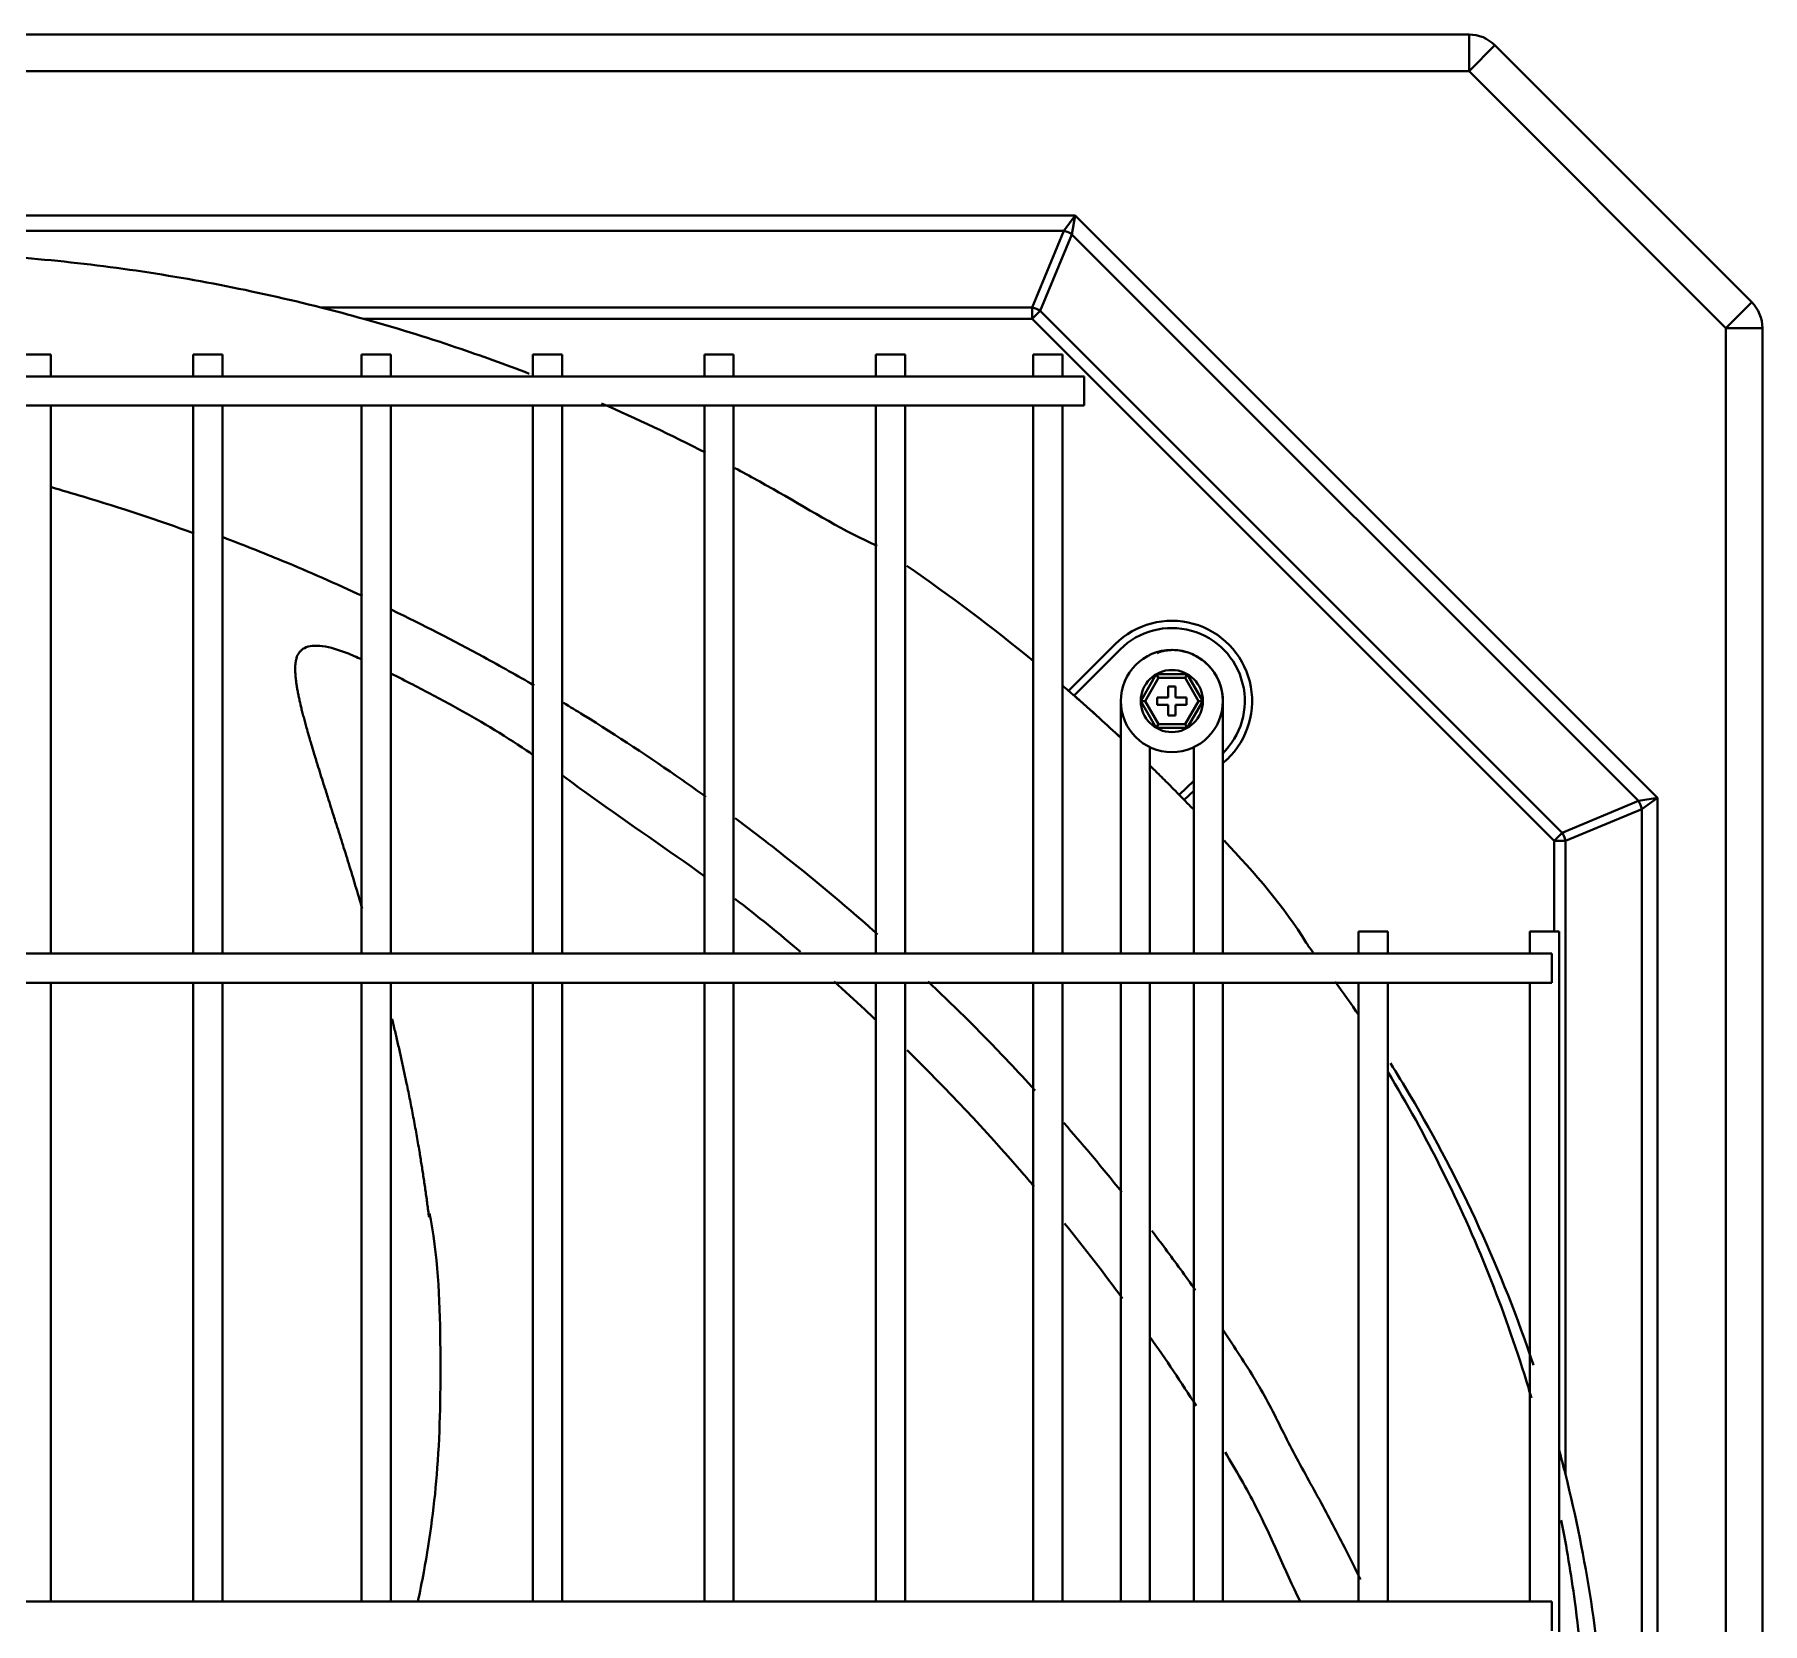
# Model space of a CAD drawing. Extents: x 58467 to 79089, y -33726 to -17391.
# Drawn here: x 78472.83 to 78496.51, y -19547.74 to -19525.97 of the extents above; entities that cross this region are included whole.
import ezdxf

# ---------------------------------------------------------------- set-up
doc = ezdxf.new("R2010")
doc.units = 0
doc.header["$LTSCALE"] = 100
doc.layers.add('+ENTE-ST-DOSEME USTU KONDDRENAJ', color=110, linetype='DOSEMEUSTUKONDENSDRENAJ_LINE', lineweight=40)
doc.linetypes.add('DOSEMEUSTUKONDENSDRENAJ_LINE', pattern='A,300,-40,["CD",Standard,S=15,R=0,X=-35,Y=-7.5],0', length=340)

# ---------------------------------------------------------------- blocks, each defined once
blk = doc.blocks.new('4. KAT SOL')
at = {"color": 3}
for p, q in [((54067.032, -32227.052, -3.539), (54183.081, -32227.052, -3.539)), ((54183.081, -32227.552, -3.539), (54183.081, -32227.052, -3.539)), ((54183.081, -32227.552, -3.539), (54183.434, -32227.198, -3.539)), ((54183.434, -32227.198, -3.539), (54186.956, -32230.72, -3.539)), ((54183.081, -32227.552, -3.539), (54067.032, -32227.552, -3.539)), ((54186.602, -32231.073, -3.539), (54183.081, -32227.552, -3.539)), ((54072.523, -32229.531, -3.539), (54177.681, -32229.531, -3.539)), ((54177.529, -32229.743, -3.539), (54177.681, -32229.531, -3.539)), ((54177.681, -32229.531, -3.539), (54177.639, -32229.789, -3.539)), ((54177.681, -32229.531, -3.539), (54185.662, -32237.509, -3.539)), ((54177.529, -32229.743, -3.539), (54072.675, -32229.743, -3.539)), ((54177.095, -32230.791, -3.539), (54177.529, -32229.743, -3.539)), ((54177.639, -32229.789, -3.539), (54177.205, -32230.836, -3.539)), ((54185.404, -32237.551, -3.539), (54177.639, -32229.789, -3.539)), ((54186.602, -32231.073, -3.539), (54186.956, -32230.72, -3.539)), ((54167.347, -32230.791, -3.539), (54177.095, -32230.791, -3.539)), ((54177.095, -32230.946, -3.539), (54167.932, -32230.946, -3.539)), ((54177.095, -32230.946, -3.539), (54177.095, -32230.791, -3.539)), ((54177.095, -32230.946, -3.539), (54177.205, -32230.836, -3.539)), ((54184.247, -32238.095, -3.539), (54177.095, -32230.946, -3.539)), ((54177.205, -32230.836, -3.539), (54184.357, -32237.985, -3.539)), ((54186.602, -32299.125, -3.539), (54186.602, -32231.073, -3.539)), ((54187.102, -32231.073, -3.539), (54186.602, -32231.073, -3.539)), ((54187.102, -32299.078, -3.539), (54187.102, -32231.073, -3.539)), ((54187.102, -32231.073, -3.539), (54187.102, -32299.125, -3.539)), ((54187.102, -32299.078, -3.539), (54187.102, -32231.073, -3.539)), ((54163.246, -32231.435, -3.539), (54163.646, -32231.435, -3.539)), ((54163.646, -32231.735, -3.539), (54163.646, -32231.435, -3.539)), ((54165.596, -32231.435, -3.539), (54165.596, -32231.735, -3.539)), ((54165.596, -32231.435, -3.539), (54165.996, -32231.435, -3.539)), ((54165.996, -32231.735, -3.539), (54165.996, -32231.435, -3.539)), ((54167.903, -32231.435, -3.539), (54167.903, -32231.735, -3.539)), ((54167.903, -32231.435, -3.539), (54168.303, -32231.435, -3.539)), ((54168.303, -32231.735, -3.539), (54168.303, -32231.435, -3.539)), ((54170.252, -32231.435, -3.539), (54170.252, -32231.735, -3.539)), ((54170.252, -32231.435, -3.539), (54170.652, -32231.435, -3.539)), ((54170.652, -32231.735, -3.539), (54170.652, -32231.435, -3.539)), ((54172.602, -32231.435, -3.539), (54172.602, -32231.735, -3.539)), ((54172.602, -32231.435, -3.539), (54173.002, -32231.435, -3.539)), ((54173.002, -32231.735, -3.539), (54173.002, -32231.435, -3.539)), ((54174.951, -32231.435, -3.539), (54174.951, -32231.735, -3.539)), ((54174.951, -32231.435, -3.539), (54175.351, -32231.435, -3.539)), ((54175.351, -32231.735, -3.539), (54175.351, -32231.435, -3.539)), ((54177.108, -32231.435, -3.539), (54177.108, -32231.735, -3.539)), ((54177.108, -32231.435, -3.539), (54177.508, -32231.435, -3.539)), ((54177.508, -32231.735, -3.539), (54177.508, -32231.435, -3.539)), ((54177.808, -32231.735, -3.539), (54072.353, -32231.735, -3.539)), ((54177.808, -32231.735, -3.539), (54177.808, -32231.935, -3.539)), ((54177.808, -32231.935, -3.539), (54177.808, -32232.135, -3.539)), ((54072.353, -32232.135, -3.539), (54177.808, -32232.135, -3.539)), ((54163.646, -32239.64, -3.539), (54163.646, -32232.135, -3.539)), ((54165.596, -32232.135, -3.539), (54165.596, -32239.64, -3.539)), ((54165.996, -32239.64, -3.539), (54165.996, -32232.135, -3.539)), ((54167.903, -32232.135, -3.539), (54167.903, -32239.64, -3.539)), ((54168.303, -32239.64, -3.539), (54168.303, -32232.135, -3.539)), ((54170.252, -32232.135, -3.539), (54170.252, -32239.64, -3.539)), ((54170.652, -32239.64, -3.539), (54170.652, -32232.135, -3.539)), ((54172.602, -32232.135, -3.539), (54172.602, -32239.64, -3.539)), ((54173.002, -32239.64, -3.539), (54173.002, -32232.135, -3.539)), ((54174.951, -32232.135, -3.539), (54174.951, -32239.64, -3.539)), ((54175.351, -32239.64, -3.539), (54175.351, -32232.135, -3.539)), ((54177.108, -32232.135, -3.539), (54177.108, -32239.64, -3.539)), ((54177.508, -32239.64, -3.539), (54177.508, -32232.135, -3.539)), ((54177.592, -32236.042, -3.539), (54178.23, -32235.404, -3.539)), ((54178.301, -32235.475, -3.539), (54177.668, -32236.107, -3.539)), ((54178.583, -32236.182, -3.539), (54178.795, -32235.814, -3.539)), ((54178.824, -32235.864, -3.539), (54178.641, -32236.182, -3.539)), ((54178.795, -32235.814, -3.539), (54179.22, -32235.814, -3.539)), ((54178.795, -32235.814, -3.539), (54178.824, -32235.864, -3.539)), ((54179.191, -32235.864, -3.539), (54178.824, -32235.864, -3.539)), ((54178.958, -32235.982, -3.539), (54179.058, -32235.982, -3.539)), ((54178.958, -32236.132, -3.539), (54178.958, -32235.982, -3.539)), ((54179.058, -32235.982, -3.539), (54179.058, -32236.132, -3.539)), ((54179.191, -32235.864, -3.539), (54179.22, -32235.814, -3.539)), ((54179.375, -32236.182, -3.539), (54179.191, -32235.864, -3.539)), ((54179.22, -32235.814, -3.539), (54179.433, -32236.182, -3.539)), ((54178.308, -32236.198, -3.539), (54178.308, -32237.574, -3.539)), ((54178.795, -32236.55, -3.539), (54178.583, -32236.182, -3.539)), ((54178.583, -32236.182, -3.539), (54178.641, -32236.182, -3.539)), ((54178.641, -32236.182, -3.539), (54178.824, -32236.5, -3.539)), ((54178.958, -32236.132, -3.539), (54178.808, -32236.132, -3.539)), ((54178.808, -32236.232, -3.539), (54178.808, -32236.132, -3.539)), ((54178.958, -32236.232, -3.539), (54178.808, -32236.232, -3.539)), ((54178.958, -32236.382, -3.539), (54178.958, -32236.232, -3.539)), ((54179.058, -32236.132, -3.539), (54179.208, -32236.132, -3.539)), ((54179.058, -32236.232, -3.539), (54179.058, -32236.382, -3.539)), ((54179.058, -32236.232, -3.539), (54179.208, -32236.232, -3.539)), ((54179.191, -32236.5, -3.539), (54179.375, -32236.182, -3.539)), ((54179.208, -32236.232, -3.539), (54179.208, -32236.132, -3.539)), ((54179.433, -32236.182, -3.539), (54179.22, -32236.55, -3.539)), ((54179.375, -32236.182, -3.539), (54179.433, -32236.182, -3.539)), ((54179.708, -32237.574, -3.539), (54179.708, -32236.198, -3.539)), ((54178.958, -32236.382, -3.539), (54179.058, -32236.382, -3.539)), ((54178.795, -32236.55, -3.539), (54178.824, -32236.5, -3.539)), ((54179.22, -32236.55, -3.539), (54178.795, -32236.55, -3.539)), ((54178.824, -32236.5, -3.539), (54179.191, -32236.5, -3.539)), ((54179.191, -32236.5, -3.539), (54179.22, -32236.55, -3.539)), ((54178.708, -32237.574, -3.539), (54178.708, -32236.814, -3.539)), ((54179.308, -32236.814, -3.539), (54179.308, -32237.574, -3.539)), ((54179.764, -32236.98, -3.539), (54179.708, -32237.034, -3.539)), ((54178.308, -32237.269, -3.539), (54178.308, -32239.64, -3.539)), ((54178.708, -32239.64, -3.539), (54178.708, -32237.269, -3.539)), ((54179.107, -32237.465, -3.539), (54179.308, -32237.275, -3.539)), ((54179.308, -32237.413, -3.539), (54179.177, -32237.536, -3.539)), ((54179.308, -32237.574, -3.539), (54179.308, -32237.857, -3.539)), ((54179.708, -32237.857, -3.539), (54179.708, -32237.574, -3.539)), ((54184.357, -32237.985, -3.539), (54185.404, -32237.551, -3.539)), ((54185.404, -32237.551, -3.539), (54185.662, -32237.509, -3.539)), ((54185.662, -32237.509, -3.539), (54185.45, -32237.661, -3.539)), ((54185.662, -32237.509, -3.539), (54185.662, -32286.564, -3.539)), ((54179.308, -32237.857, -3.539), (54179.308, -32238.223, -3.539)), ((54179.708, -32238.223, -3.539), (54179.708, -32237.857, -3.539)), ((54179.708, -32237.857, -3.539), (54179.708, -32237.857, -3.539)), ((54185.45, -32237.661, -3.539), (54184.402, -32238.095, -3.539)), ((54185.45, -32286.476, -3.539), (54185.45, -32237.661, -3.539)), ((54184.247, -32238.095, -3.539), (54184.357, -32237.985, -3.539)), ((54184.247, -32239.34, -3.539), (54184.247, -32238.095, -3.539)), ((54184.247, -32238.095, -3.539), (54184.402, -32238.095, -3.539)), ((54184.402, -32238.095, -3.539), (54184.402, -32246.774, -3.539)), ((54179.308, -32238.223, -3.539), (54179.308, -32238.506, -3.539)), ((54179.708, -32238.506, -3.539), (54179.708, -32238.223, -3.539)), ((54179.708, -32238.223, -3.539), (54179.708, -32238.223, -3.539)), ((54179.308, -32238.506, -3.539), (54179.308, -32239.64, -3.539)), ((54179.708, -32239.64, -3.539), (54179.708, -32238.506, -3.539)), ((54181.567, -32239.34, -3.539), (54181.567, -32239.64, -3.539)), ((54181.567, -32239.34, -3.539), (54181.967, -32239.34, -3.539)), ((54181.967, -32239.64, -3.539), (54181.967, -32239.34, -3.539)), ((54183.916, -32239.34, -3.539), (54183.916, -32239.64, -3.539)), ((54183.916, -32239.34, -3.539), (54184.316, -32239.34, -3.539)), ((54184.316, -32284.733, -3.539), (54184.316, -32239.34, -3.539)), ((54184.216, -32239.64, -3.539), (54065.854, -32239.64, -3.539)), ((54184.216, -32239.64, -3.539), (54184.216, -32239.84, -3.539)), ((54184.216, -32239.84, -3.539), (54184.216, -32240.04, -3.539)), ((54065.854, -32240.04, -3.539), (54184.216, -32240.04, -3.539)), ((54163.646, -32248.519, -3.539), (54163.646, -32240.04, -3.539)), ((54165.596, -32240.04, -3.539), (54165.596, -32248.519, -3.539)), ((54165.996, -32248.519, -3.539), (54165.996, -32240.04, -3.539)), ((54167.903, -32240.04, -3.539), (54167.903, -32248.519, -3.539)), ((54168.303, -32248.519, -3.539), (54168.303, -32240.04, -3.539)), ((54170.252, -32240.04, -3.539), (54170.252, -32248.519, -3.539)), ((54170.652, -32248.519, -3.539), (54170.652, -32240.04, -3.539)), ((54172.602, -32240.04, -3.539), (54172.602, -32248.519, -3.539)), ((54173.002, -32248.519, -3.539), (54173.002, -32240.04, -3.539)), ((54174.951, -32240.04, -3.539), (54174.951, -32248.519, -3.539)), ((54175.351, -32248.519, -3.539), (54175.351, -32240.04, -3.539)), ((54177.108, -32240.04, -3.539), (54177.108, -32248.519, -3.539)), ((54177.508, -32248.519, -3.539), (54177.508, -32240.04, -3.539)), ((54178.308, -32240.04, -3.539), (54178.308, -32248.518, -3.539)), ((54178.708, -32248.518, -3.539), (54178.708, -32240.04, -3.539)), ((54179.308, -32240.04, -3.539), (54179.308, -32248.519, -3.539)), ((54179.708, -32248.519, -3.539), (54179.708, -32240.04, -3.539)), ((54181.567, -32240.04, -3.539), (54181.567, -32248.518, -3.539)), ((54181.967, -32248.518, -3.539), (54181.967, -32240.04, -3.539)), ((54183.916, -32240.04, -3.539), (54183.916, -32248.518, -3.539)), ((54174.951, -32240.528, -3.539), (54174.929, -32240.543, -3.539)), ((54184.216, -32248.518, -3.539), (54065.854, -32248.518, -3.539)), ((54184.216, -32248.518, -3.539), (54184.216, -32248.718, -3.539)), ((54184.216, -32248.718, -3.539), (54184.216, -32248.918, -3.539))]:
    blk.add_line(p, q, dxfattribs=at)
for radius in [0.7, 0.425, 0.425]:
    blk.add_circle((54179.008, -32236.182, -3.539), radius, dxfattribs=at)
at = {"color": 3, "extrusion": (0, 0, -1)}
for centre, radius, start, end in [((-54183.081, -32227.552, 3.539), 0.5, 90, 135), ((-54186.602, -32231.073, 3.539), 0.5, 135, 180), ((-54179.008, -32236.182, 3.539), 1.1, 45, 226.5506)]:
    blk.add_arc(centre, radius, start, end, dxfattribs=at)
at = {"color": 3}
blk.add_arc((54179.008, -32236.182, -3.539), 1, 313.4494, 135, dxfattribs=at)
for centre, major_axis in [((54177.529, -32229.899, -3.539), (0.203, -0.084)), ((54177.095, -32230.946, -3.539), (0.203, -0.084)), ((54185.294, -32237.661, -3.539), (0.084, -0.203)), ((54184.247, -32238.095, -3.539), (0.084, -0.203))]:
    blk.add_ellipse(centre, major_axis=major_axis, ratio=0.678598, start_param=1.296782, end_param=1.844811, dxfattribs=at)
for points, knots in [([(54155.797, -32229.955, -3.539), (54156.772, -32229.961, -3.539), (54157.747, -32229.971, -3.539), (54159.697, -32229.996, -3.539), (54160.672, -32230.009, -3.539), (54162.134, -32230.042, -3.539), (54162.622, -32230.061, -3.539), (54163.591, -32230.134, -3.539), (54164.07, -32230.185, -3.539), (54165.497, -32230.377, -3.539), (54166.43, -32230.559, -3.539), (54167.347, -32230.791, -3.539)], [0, 0, 0, 0, 0.25, 0.25, 0.5, 0.5, 0.625, 0.625, 0.75, 0.75, 1, 1, 1, 1]), ([(54174.969, -32234.057, -3.539), (54174.529, -32233.861, -3.539), (54174.079, -32233.585, -3.539), (54173.423, -32233.21, -3.539), (54173.223, -32233.099, -3.539), (54173.021, -32232.991, -3.539)], [0, 0, 0, 0, 0.696314, 0.696314, 1, 1, 1, 1]), ([(54163.652, -32233.254, -3.539), (54163.798, -32233.295, -3.539), (54164.455, -32233.488, -3.539), (54165.106, -32233.703, -3.539), (54165.608, -32233.885, -3.539)], [0, 0, 0, 0, 0.22069, 1, 1, 1, 1]), ([(54166.007, -32233.939, -3.539), (54166.278, -32234.042, -3.539), (54166.921, -32234.297, -3.539), (54167.553, -32234.575, -3.539), (54167.917, -32234.743, -3.539)], [0, 0, 0, 0, 0.42049, 1, 1, 1, 1]), ([(54168.317, -32234.933, -3.539), (54168.742, -32235.138, -3.539), (54169.397, -32235.474, -3.539), (54170.039, -32235.835, -3.539), (54170.268, -32235.968, -3.539)], [0, 0, 0, 0, 0.640117, 1, 1, 1, 1]), ([(54167.905, -32235.611, -3.539), (54167.837, -32235.58, -3.539), (54167.662, -32235.504, -3.539), (54167.433, -32235.429, -3.539), (54167.23, -32235.42, -3.539), (54167.139, -32235.444, -3.539), (54167.081, -32235.48, -3.539), (54167.038, -32235.525, -3.539), (54167.019, -32235.565, -3.539), (54167.012, -32235.596, -3.539)], [0, 0, 0, 0, 0.219395, 0.55496, 0.6933, 0.812497, 0.863417, 0.908725, 1, 1, 1, 1]), ([(54179.708, -32236.181, -3.539), (54179.707, -32236.12, -3.539), (54179.693, -32236.007, -3.539), (54179.617, -32235.813, -3.539), (54179.475, -32235.641, -3.539), (54179.287, -32235.531, -3.539), (54179.103, -32235.48, -3.539), (54178.943, -32235.48, -3.539), (54178.843, -32235.509, -3.539), (54178.807, -32235.524, -3.539)], [0, 0, 0, 0, 0.137261, 0.262101, 0.473405, 0.635419, 0.754104, 0.906211, 1, 1, 1, 1]), ([(54167.015, -32235.583, -3.539), (54167.011, -32235.597, -3.539), (54167.005, -32235.623, -3.539), (54166.999, -32235.653, -3.539), (54166.995, -32235.699, -3.539), (54166.994, -32235.735, -3.539), (54166.994, -32235.779, -3.539), (54166.997, -32235.831, -3.539), (54167.001, -32235.876, -3.539), (54167.009, -32235.936, -3.539), (54167.017, -32235.988, -3.539), (54167.028, -32236.051, -3.539), (54167.04, -32236.111, -3.539), (54167.057, -32236.188, -3.539), (54167.075, -32236.267, -3.539), (54167.095, -32236.348, -3.539), (54167.115, -32236.42, -3.539), (54167.134, -32236.494, -3.539), (54167.159, -32236.582, -3.539), (54167.185, -32236.673, -3.539), (54167.217, -32236.78, -3.539), (54167.245, -32236.875, -3.539), (54167.275, -32236.972, -3.539), (54167.305, -32237.071, -3.539), (54167.341, -32237.186, -3.539), (54167.378, -32237.304, -3.539), (54167.412, -32237.408, -3.539), (54167.445, -32237.515, -3.539), (54167.484, -32237.637, -3.539), (54167.524, -32237.764, -3.539), (54167.563, -32237.887, -3.539), (54167.604, -32238.015, -3.539), (54167.645, -32238.145, -3.539), (54167.686, -32238.277, -3.539), (54167.728, -32238.411, -3.539), (54167.77, -32238.548, -3.539), (54167.811, -32238.685, -3.539), (54167.853, -32238.824, -3.539), (54167.888, -32238.942, -3.539), (54167.908, -32239.008, -3.539), (54167.912, -32239.022, -3.539)], [0, 0, 0, 0, 0.033229, 0.055763, 0.078298, 0.100832, 0.123366, 0.145901, 0.168435, 0.19097, 0.213504, 0.236039, 0.258573, 0.281107, 0.314909, 0.337443, 0.359978, 0.382512, 0.405047, 0.438848, 0.461383, 0.495184, 0.517719, 0.540253, 0.574055, 0.607857, 0.630391, 0.652925, 0.686727, 0.720529, 0.743063, 0.776865, 0.810667, 0.833201, 0.867003, 0.900804, 0.923339, 0.95714, 0.990942, 1, 1, 1, 1]), ([(54170.254, -32236.919, -3.539), (54170.224, -32236.899, -3.539), (54169.87, -32236.658, -3.539), (54169.322, -32236.331, -3.539), (54168.691, -32235.999, -3.539), (54168.406, -32235.854, -3.539), (54168.305, -32235.804, -3.539)], [0, 0, 0, 0, 0.048306, 0.574929, 0.852045, 1, 1, 1, 1]), ([(54170.67, -32236.206, -3.539), (54170.762, -32236.261, -3.539), (54171.314, -32236.598, -3.539), (54171.965, -32237.026, -3.539), (54172.513, -32237.415, -3.539), (54172.62, -32237.492, -3.539)], [0, 0, 0, 0, 0.137607, 0.830509, 1, 1, 1, 1]), ([(54178.309, -32236.686, -3.539), (54178.213, -32236.596, -3.539), (54177.996, -32236.396, -3.539), (54177.776, -32236.201, -3.539), (54177.653, -32236.094, -3.539)], [0, 0, 0, 0, 0.44696, 1, 1, 1, 1]), ([(54178.309, -32236.685, -3.539), (54178.213, -32236.596, -3.539), (54178.001, -32236.401, -3.539), (54177.786, -32236.21, -3.539), (54177.668, -32236.107, -3.539)], [0, 0, 0, 0, 0.457218, 1, 1, 1, 1]), ([(54179.008, -32237.364, -3.539), (54178.954, -32237.309, -3.539), (54178.855, -32237.211, -3.539), (54178.756, -32237.113, -3.539), (54178.712, -32237.07, -3.539)], [0, 0, 0, 0, 0.553412, 1, 1, 1, 1]), ([(54179.008, -32237.364, -3.539), (54178.954, -32237.309, -3.539), (54178.855, -32237.211, -3.539), (54178.756, -32237.113, -3.539), (54178.712, -32237.07, -3.539)], [0, 0, 0, 0, 0.55329, 1, 1, 1, 1]), ([(54172.609, -32238.586, -3.539), (54172.103, -32238.22, -3.539), (54171.442, -32237.777, -3.539), (54170.792, -32237.301, -3.539), (54170.656, -32237.203, -3.539)], [0, 0, 0, 0, 0.792341, 1, 1, 1, 1]), ([(54173.022, -32237.786, -3.539), (54173.226, -32237.938, -3.539), (54173.875, -32238.435, -3.539), (54174.522, -32238.972, -3.539), (54174.958, -32239.363, -3.539), (54174.974, -32239.378, -3.539)], [0, 0, 0, 0, 0.302202, 0.97371, 1, 1, 1, 1]), ([(54180.946, -32239.626, -3.539), (54180.911, -32239.581, -3.539), (54180.877, -32239.537, -3.539), (54180.552, -32239.007, -3.539), (54180.149, -32238.541, -3.539), (54179.723, -32238.093, -3.539)], [0, 0, 0, 0, 0.083758, 0.083758, 1, 1, 1, 1]), ([(54174.938, -32240.538, -3.539), (54174.892, -32240.495, -3.539), (54174.709, -32240.323, -3.539), (54174.523, -32240.152, -3.539), (54174.382, -32240.026, -3.539)], [0, 0, 0, 0, 0.252005, 1, 1, 1, 1]), ([(54168.321, -32240.537, -3.539), (54168.323, -32240.543, -3.539), (54168.338, -32240.606, -3.539), (54168.367, -32240.727, -3.539), (54168.407, -32240.9, -3.539), (54168.447, -32241.073, -3.539), (54168.484, -32241.246, -3.539), (54168.525, -32241.438, -3.539), (54168.56, -32241.612, -3.539), (54168.598, -32241.805, -3.539), (54168.627, -32241.96, -3.539), (54168.663, -32242.155, -3.539), (54168.693, -32242.331, -3.539), (54168.725, -32242.528, -3.539), (54168.753, -32242.708, -3.539), (54168.78, -32242.889, -3.539), (54168.805, -32243.072, -3.539), (54168.82, -32243.193, -3.539), (54168.828, -32243.253, -3.539)], [0, 0, 0, 0, 0.006903, 0.071665, 0.136426, 0.201188, 0.265949, 0.330711, 0.417059, 0.460233, 0.546582, 0.589756, 0.676105, 0.740866, 0.805628, 0.870389, 0.935151, 1, 1, 1, 1]), ([(54176.182, -32240.518, -3.539), (54176.381, -32240.72, -3.539), (54176.703, -32241.048, -3.539), (54177.016, -32241.386, -3.539), (54177.134, -32241.516, -3.539)], [0, 0, 0, 0, 0.616544, 1, 1, 1, 1]), ([(54177.12, -32242.832, -3.539), (54177.064, -32242.766, -3.539), (54176.516, -32242.127, -3.539), (54175.931, -32241.507, -3.539), (54175.38, -32240.965, -3.539)], [0, 0, 0, 0, 0.103466, 1, 1, 1, 1]), ([(54183.966, -32245.281, -3.539), (54183.532, -32243.988, -3.539), (54182.966, -32242.756, -3.539), (54182.184, -32241.435, -3.539), (54182.094, -32241.288, -3.539), (54182.003, -32241.143, -3.539)], [0, 0, 0, 0, 0.888615, 0.888615, 1, 1, 1, 1]), ([(54183.936, -32245.728, -3.539), (54183.914, -32245.653, -3.539), (54183.891, -32245.577, -3.539), (54183.564, -32244.511, -3.539), (54183.171, -32243.527, -3.539), (54182.477, -32242.141, -3.539), (54182.231, -32241.695, -3.539), (54181.967, -32241.26, -3.539)], [0, 0, 0, 0, 0.048488, 0.048488, 0.686498, 0.686498, 1, 1, 1, 1]), ([(54177.53, -32241.962, -3.539), (54177.652, -32242.102, -3.539), (54177.92, -32242.414, -3.539), (54178.18, -32242.732, -3.539), (54178.321, -32242.908, -3.539)], [0, 0, 0, 0, 0.451779, 1, 1, 1, 1]), ([(54168.835, -32243.201, -3.539), (54168.84, -32243.231, -3.539), (54168.959, -32243.844, -3.539), (54168.995, -32245.014, -3.539), (54168.976, -32246.627, -3.539), (54168.826, -32247.778, -3.539), (54168.703, -32248.386, -3.539), (54168.673, -32248.521, -3.539)], [0, 0, 0, 0, 0.017033, 0.353101, 0.655124, 0.923021, 1, 1, 1, 1]), ([(54178.734, -32243.438, -3.539), (54178.796, -32243.52, -3.539), (54178.998, -32243.788, -3.539), (54179.196, -32244.06, -3.539), (54179.33, -32244.25, -3.539)], [0, 0, 0, 0, 0.307262, 1, 1, 1, 1]), ([(54179.712, -32244.802, -3.539), (54179.761, -32244.875, -3.539), (54179.959, -32245.171, -3.539), (54180.295, -32245.696, -3.539), (54180.617, -32246.382, -3.539), (54181.008, -32247.074, -3.539), (54181.332, -32247.685, -3.539), (54181.523, -32248.067, -3.539), (54181.595, -32248.214, -3.539)], [0, 0, 0, 0, 0.066649, 0.271122, 0.474015, 0.675325, 0.87505, 1, 1, 1, 1]), ([(54180.767, -32248.514, -3.539), (54180.552, -32248.08, -3.539), (54180.282, -32247.397, -3.539), (54179.887, -32246.72, -3.539), (54179.738, -32246.472, -3.539)], [0, 0, 0, 0, 0.633004, 1, 1, 1, 1]), ([(54184.402, -32246.774, -3.539), (54184.69, -32247.928, -3.539), (54184.869, -32249.099, -3.539), (54184.978, -32250.884, -3.539), (54185.005, -32251.481, -3.539), (54185.06, -32252.674, -3.539), (54185.085, -32253.271, -3.539), (54185.194, -32256.258, -3.539), (54185.237, -32258.656, -3.539), (54185.238, -32261.053, -3.539)], [0, 0, 0, 0, 0.25, 0.25, 0.375, 0.375, 0.5, 0.5, 1, 1, 1, 1]), ([(54184.919, -32260.933, -3.539), (54184.918, -32258.86, -3.539), (54184.891, -32256.787, -3.539), (54184.812, -32253.679, -3.539), (54184.779, -32252.643, -3.539), (54184.719, -32251.09, -3.539), (54184.702, -32250.572, -3.539), (54184.647, -32249.539, -3.539), (54184.599, -32249.026, -3.539), (54184.48, -32248.143, -3.539), (54184.418, -32247.771, -3.539), (54184.345, -32247.401, -3.539)], [0, 0, 0, 0, 0.45798, 0.45798, 0.686971, 0.686971, 0.801466, 0.801466, 0.915961, 0.915961, 1, 1, 1, 1])]:
    blk.add_open_spline(points, degree=3, knots=knots, dxfattribs=at)
for points in [[(54167.932, -32230.946, -3.539), (54167.736, -32230.892, -3.539), (54167.539, -32230.839, -3.539), (54167.347, -32230.791, -3.539)], [(54169.201, -32231.337, -3.539), (54168.782, -32231.195, -3.539), (54168.358, -32231.065, -3.539), (54167.932, -32230.946, -3.539)], [(54170.202, -32231.698, -3.539), (54169.871, -32231.571, -3.539), (54169.538, -32231.451, -3.539), (54169.201, -32231.337, -3.539)], [(54172.617, -32232.779, -3.539), (54172.149, -32232.539, -3.539), (54171.674, -32232.314, -3.539), (54171.192, -32232.104, -3.539)], [(54177.11, -32235.634, -3.539), (54176.551, -32235.175, -3.539), (54175.973, -32234.74, -3.539), (54175.377, -32234.331, -3.539)], [(54177.593, -32236.041, -3.539), (54177.565, -32236.017, -3.539), (54177.537, -32235.993, -3.539), (54177.509, -32235.969, -3.539)], [(54177.668, -32236.107, -3.539), (54177.643, -32236.085, -3.539), (54177.618, -32236.063, -3.539), (54177.592, -32236.042, -3.539)], [(54179.107, -32237.465, -3.539), (54179.074, -32237.431, -3.539), (54179.041, -32237.397, -3.539), (54179.008, -32237.364, -3.539)], [(54179.121, -32237.479, -3.539), (54179.105, -32237.463, -3.539), (54179.089, -32237.446, -3.539), (54179.073, -32237.43, -3.539)], [(54179.177, -32237.536, -3.539), (54179.154, -32237.512, -3.539), (54179.13, -32237.489, -3.539), (54179.107, -32237.465, -3.539)], [(54179.244, -32237.606, -3.539), (54179.222, -32237.583, -3.539), (54179.2, -32237.559, -3.539), (54179.177, -32237.536, -3.539)], [(54179.311, -32237.671, -3.539), (54179.289, -32237.649, -3.539), (54179.267, -32237.628, -3.539), (54179.244, -32237.606, -3.539)], [(54173.919, -32239.619, -3.539), (54173.627, -32239.369, -3.539), (54173.328, -32239.126, -3.539), (54173.021, -32238.891, -3.539)], [(54175.669, -32240.024, -3.539), (54175.84, -32240.188, -3.539), (54176.011, -32240.353, -3.539), (54176.182, -32240.518, -3.539)], [(54181.571, -32240.486, -3.539), (54181.465, -32240.331, -3.539), (54181.357, -32240.178, -3.539), (54181.246, -32240.027, -3.539)], [(54178.333, -32244.368, -3.539), (54178.079, -32244.021, -3.539), (54177.814, -32243.677, -3.539), (54177.539, -32243.337, -3.539)], [(54179.341, -32245.835, -3.539), (54179.138, -32245.518, -3.539), (54178.927, -32245.203, -3.539), (54178.708, -32244.891, -3.539)], [(54184.402, -32246.774, -3.539), (54184.375, -32246.666, -3.539), (54184.347, -32246.556, -3.539), (54184.317, -32246.446, -3.539)]]:
    blk.add_open_spline(points, degree=3, dxfattribs=at)

msp = doc.modelspace()

# ---------------------------------------------------------------- block references
at = {"layer": '+ENTE-ST-DOSEME USTU KONDDRENAJ', "color": 3, "linetype": 'Continuous'}
msp.add_blockref('4. KAT SOL', (24309.411, 12701.082), dxfattribs=at)

doc.saveas('drawing.dxf')
